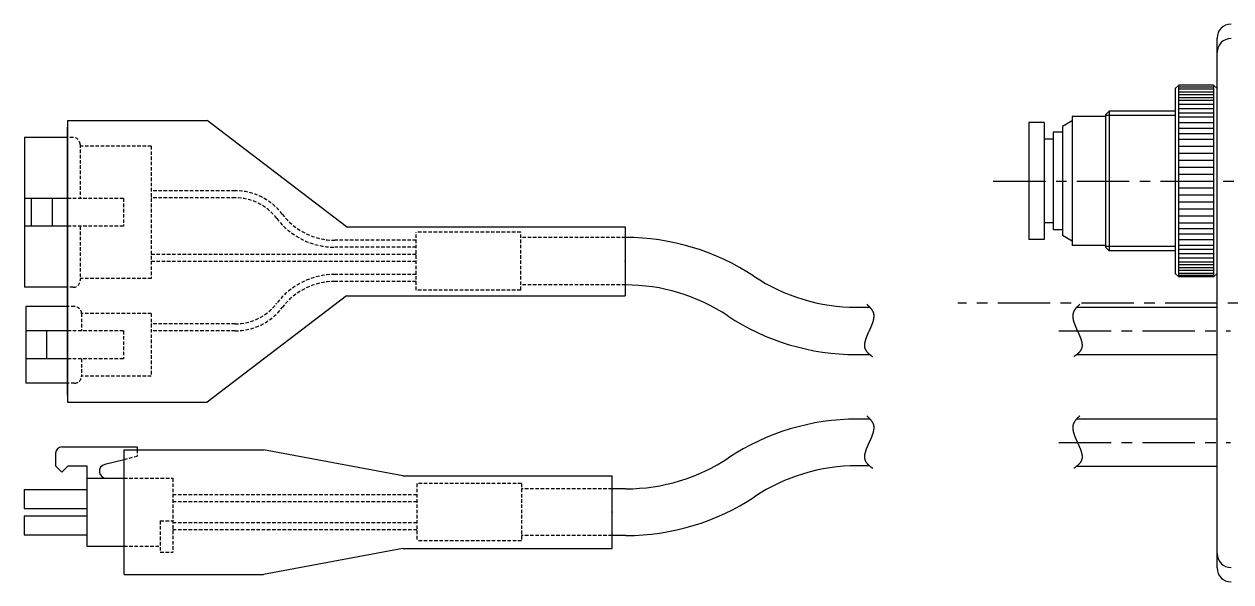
# Model space of a CAD drawing. Extents: x -644 to 199, y 146 to 558.
# Drawn here: x -643.9 to -470.8, y 468.7 to 548.7 of the extents above; entities that cross this region are included whole.
import ezdxf

# ---------------------------------------------------------------- set-up
doc = ezdxf.new("R2010")
doc.units = 0
for name, pattern in [('CENTER', [12, 7.5, -1.5, 1.5, -1.5]), ('CONTINOUS', [0]), ('DASHED', [0.75, 0.5, -0.25])]:
    doc.linetypes.add(name, pattern=pattern)
doc.layers.get('0').update_dxf_attribs({"linetype": 'CONTINUOUS'})
doc.layers.add('CENTER', color=1, linetype='CENTER')

msp = doc.modelspace()

# ---------------------------------------------------------------- linework, layer by layer
at = {"color": 7, "linetype": 'CONTINOUS'}
for p, q in [((-472.77, 470.73), (-472.77, 546.73)), ((-478.77, 539.48), (-478.27, 539.98)), ((-478.77, 539.48), (-478.77, 512.98)), ((-473.27, 539.98), (-478.27, 539.98)), ((-478.27, 512.48), (-478.27, 539.98)), ((-478.27, 539.73), (-473.27, 539.73)), ((-478.27, 539.43), (-473.27, 539.43)), ((-478.27, 539.03), (-473.27, 539.03)), ((-478.27, 538.63), (-473.27, 538.63)), ((-472.77, 539.48), (-473.27, 539.98)), ((-473.27, 539.98), (-473.27, 512.48)), ((-472.77, 512.98), (-472.77, 539.48)), ((-478.27, 538.23), (-473.27, 538.23)), ((-478.27, 537.83), (-473.27, 537.83)), ((-478.27, 537.23), (-473.27, 537.23)), ((-478.27, 536.63), (-473.27, 536.63)), ((-493.57, 535.48), (-493.57, 516.98)), ((-488.77, 535.48), (-493.57, 535.48)), ((-488.27, 536.23), (-488.77, 535.73)), ((-488.77, 535.73), (-488.77, 516.73)), ((-478.77, 535.63), (-488.77, 535.63)), ((-488.27, 536.23), (-488.27, 516.23)), ((-478.77, 536.23), (-488.27, 536.23)), ((-478.27, 536.03), (-473.27, 536.03)), ((-478.27, 535.43), (-473.27, 535.43)), ((-497.57, 534.63), (-499.77, 534.63)), ((-499.77, 534.63), (-499.77, 517.83)), ((-497.57, 534.63), (-497.57, 517.83)), ((-494.97, 533.23), (-496.28, 533.23)), ((-496.27, 533.23), (-496.27, 519.23)), ((-493.57, 534.87), (-494.97, 534.07)), ((-494.97, 534.06), (-494.97, 518.4)), ((-478.27, 534.63), (-473.27, 534.63)), ((-478.27, 533.83), (-473.27, 533.83)), ((-637.67, 532.48), (-643.87, 532.48)), ((-643.87, 532.48), (-643.87, 510.98)), ((-496.34, 532.23), (-497.57, 532.23)), ((-478.27, 533.03), (-473.27, 533.03)), ((-478.27, 532.23), (-473.27, 532.23)), ((-478.27, 531.23), (-473.27, 531.23)), ((-478.27, 530.23), (-473.27, 530.23)), ((-478.27, 529.23), (-473.27, 529.23)), ((-478.27, 528.23), (-473.27, 528.23)), ((-478.27, 527.23), (-473.27, 527.23)), ((-478.27, 526.23), (-473.27, 526.23)), ((-478.27, 525.23), (-473.27, 525.23)), ((-637.67, 523.73), (-643.87, 523.73)), ((-642.87, 523.73), (-642.87, 519.73)), ((-639.87, 523.73), (-639.87, 519.73)), ((-478.27, 524.23), (-473.27, 524.23)), ((-478.27, 523.23), (-473.27, 523.23)), ((-478.27, 522.23), (-473.27, 522.23)), ((-478.27, 521.23), (-473.27, 521.23)), ((-637.67, 519.73), (-643.87, 519.73)), ((-496.34, 520.23), (-497.57, 520.23)), ((-478.27, 520.23), (-473.27, 520.23)), ((-478.27, 519.43), (-473.27, 519.43)), ((-497.57, 517.83), (-499.77, 517.83)), ((-494.97, 519.23), (-496.28, 519.23)), ((-493.57, 517.59), (-494.97, 518.4)), ((-478.27, 518.63), (-473.27, 518.63)), ((-478.27, 517.83), (-473.27, 517.83)), ((-488.77, 516.98), (-493.57, 516.98)), ((-478.77, 516.83), (-488.77, 516.83)), ((-488.27, 516.23), (-488.77, 516.73)), ((-478.77, 516.23), (-488.27, 516.23)), ((-478.27, 517.03), (-473.27, 517.03)), ((-478.27, 516.43), (-473.27, 516.43)), ((-478.27, 515.83), (-473.27, 515.83)), ((-478.27, 515.23), (-473.27, 515.23)), ((-478.27, 514.63), (-473.27, 514.63)), ((-478.27, 514.23), (-473.27, 514.23)), ((-478.77, 512.98), (-478.27, 512.48)), ((-478.27, 513.83), (-473.27, 513.83)), ((-478.27, 513.43), (-473.27, 513.43)), ((-478.27, 513.03), (-473.27, 513.03)), ((-478.27, 512.73), (-473.27, 512.73)), ((-473.27, 512.48), (-478.27, 512.48)), ((-473.27, 512.48), (-472.77, 512.98)), ((-637.67, 510.98), (-643.87, 510.98)), ((-643.67, 508.23), (-643.67, 497.23)), ((-637.67, 508.23), (-643.67, 508.23)), ((-524.51, 508.13), (-522.6, 508.13)), ((-492.9, 508.13), (-472.77, 508.13)), ((-637.67, 504.73), (-643.67, 504.73)), ((-640.67, 504.73), (-640.67, 500.73)), ((-637.67, 500.73), (-643.67, 500.73)), ((-524.63, 501.33), (-522.58, 501.33)), ((-492.92, 501.33), (-472.77, 501.33)), ((-637.67, 497.23), (-643.67, 497.23)), ((-522.56, 492.08), (-524.41, 492.08)), ((-492.9, 492.13), (-472.77, 492.13)), ((-639.4, 487.19), (-639.4, 485.39)), ((-638.5, 488.09), (-627.7, 488.09)), ((-627.7, 488.09), (-627.7, 487.68)), ((-638.5, 484.49), (-639.4, 485.39)), ((-638.5, 484.49), (-637.6, 485.39)), ((-637.6, 485.39), (-634.9, 485.39)), ((-634.9, 485.39), (-634.9, 473.87)), ((-632.34, 485.59), (-629.57, 486.3)), ((-522.64, 485.38), (-524.41, 485.38)), ((-492.92, 485.33), (-472.77, 485.33)), ((-634.9, 483.59), (-629.57, 483.59)), ((-643.9, 481.97), (-643.9, 479.27)), ((-643.9, 481.97), (-634.9, 481.97)), ((-557.57, 482.08), (-559.57, 482.08)), ((-643.9, 479.27), (-634.9, 479.27)), ((-643.9, 478.19), (-634.9, 478.19)), ((-643.9, 478.19), (-643.9, 475.49)), ((-643.9, 475.49), (-634.9, 475.49)), ((-557.57, 475.38), (-559.57, 475.38)), ((-634.9, 473.87), (-629.57, 473.87))]:
    msp.add_line(p, q, dxfattribs=at)
at = {"color": 0, "linetype": 'CONTINUOUS'}
for p, q in [((-637.67, 534.93), (-617.67, 534.93)), ((-637.67, 534.93), (-637.67, 494.53)), ((-597.67, 519.68), (-617.67, 534.93)), ((-637.67, 495.53), (-637.67, 533.93)), ((-597.67, 519.68), (-557.67, 519.68)), ((-557.67, 519.68), (-557.67, 509.78)), ((-597.67, 509.78), (-617.67, 494.53)), ((-597.67, 509.78), (-557.67, 509.78)), ((-637.67, 494.53), (-617.67, 494.53)), ((-629.57, 487.68), (-609.57, 487.68)), ((-629.57, 469.78), (-629.57, 487.68)), ((-589.57, 483.93), (-609.57, 487.68)), ((-589.57, 483.93), (-559.57, 483.93)), ((-559.57, 473.53), (-559.57, 483.93)), ((-589.57, 473.53), (-609.57, 469.78)), ((-589.57, 473.53), (-559.57, 473.53)), ((-629.57, 469.78), (-609.57, 469.78))]:
    msp.add_line(p, q, dxfattribs=at)
at = {"color": 3, "linetype": 'DASHED'}
for p, q in [((-636.87, 532.48), (-637.67, 532.48)), ((-635.87, 531.48), (-635.87, 523.73)), ((-625.67, 531.23), (-635.87, 531.23)), ((-625.67, 531.23), (-625.67, 512.23)), ((-613.64, 524.83), (-625.67, 524.83)), ((-629.67, 523.73), (-637.67, 523.73)), ((-629.67, 523.73), (-629.67, 519.73)), ((-613.64, 523.83), (-625.67, 523.83)), ((-629.67, 519.73), (-637.67, 519.73)), ((-635.87, 519.73), (-635.87, 511.98)), ((-587.67, 517.73), (-599.32, 517.73)), ((-572.67, 518.88), (-587.67, 518.88)), ((-587.67, 510.58), (-587.67, 518.88)), ((-572.67, 510.58), (-572.67, 518.88)), ((-557.67, 518.13), (-572.67, 518.13)), ((-587.67, 516.73), (-599.32, 516.73)), ((-625.67, 515.73), (-587.67, 515.73)), ((-625.67, 514.73), (-587.67, 514.73)), ((-587.67, 512.83), (-599.32, 512.83)), ((-636.87, 510.98), (-637.67, 510.98)), ((-625.67, 512.23), (-635.87, 512.23)), ((-587.67, 511.83), (-599.32, 511.83)), ((-557.67, 511.33), (-572.67, 511.33)), ((-572.67, 510.58), (-587.67, 510.58)), ((-636.67, 508.23), (-637.67, 508.23)), ((-635.67, 507.23), (-635.67, 504.73)), ((-625.67, 507.23), (-635.67, 507.23)), ((-625.67, 507.23), (-625.67, 498.23)), ((-613.64, 505.73), (-625.67, 505.73)), ((-629.67, 504.73), (-637.67, 504.73)), ((-629.67, 504.73), (-629.67, 500.73)), ((-613.64, 504.73), (-625.67, 504.73)), ((-629.67, 500.73), (-637.67, 500.73)), ((-635.67, 500.73), (-635.67, 498.23)), ((-636.67, 497.23), (-637.67, 497.23)), ((-625.67, 498.23), (-635.67, 498.23)), ((-629.57, 486.3), (-627.7, 486.78)), ((-627.7, 487.68), (-627.7, 486.78)), ((-629.57, 483.59), (-622.57, 483.59)), ((-622.57, 483.59), (-622.57, 472.97)), ((-587.57, 481.23), (-622.57, 481.23)), ((-587.57, 482.83), (-587.57, 474.63)), ((-572.57, 482.83), (-587.57, 482.83)), ((-572.57, 482.83), (-572.57, 474.63)), ((-559.57, 482.08), (-572.57, 482.08)), ((-587.57, 480.23), (-622.57, 480.23)), ((-624.37, 477.47), (-622.57, 477.47)), ((-624.37, 477.47), (-624.37, 472.97)), ((-622.57, 477.23), (-587.57, 477.23)), ((-622.57, 476.23), (-587.57, 476.23)), ((-572.57, 474.63), (-587.57, 474.63)), ((-559.57, 475.38), (-572.57, 475.38)), ((-629.57, 473.87), (-624.37, 473.87)), ((-624.37, 472.97), (-622.57, 472.97))]:
    msp.add_line(p, q, dxfattribs=at)
at = {"color": 7}
for points in [[(-523.02, 508.55, 0), (-522.99, 508.52, 0), (-522.96, 508.49, 0), (-522.93, 508.46, 0), (-522.9, 508.43, 0), (-522.86, 508.39, 0), (-522.83, 508.36, 0), (-522.8, 508.33, 0), (-522.77, 508.3, 0), (-522.73, 508.27, 0), (-522.7, 508.24, 0), (-522.67, 508.2, 0), (-522.64, 508.17, 0), (-522.61, 508.14, 0), (-522.58, 508.11, 0), (-522.55, 508.07, 0), (-522.52, 508.04, 0), (-522.49, 508, 0), (-522.46, 507.97, 0), (-522.43, 507.93, 0), (-522.4, 507.9, 0), (-522.38, 507.87, 0), (-522.35, 507.83, 0), (-522.33, 507.79, 0), (-522.3, 507.76, 0), (-522.28, 507.72, 0), (-522.25, 507.69, 0), (-522.23, 507.65, 0), (-522.21, 507.61, 0), (-522.19, 507.57, 0), (-522.17, 507.54, 0), (-522.16, 507.5, 0), (-522.14, 507.46, 0), (-522.12, 507.42, 0), (-522.11, 507.38, 0), (-522.1, 507.35, 0), (-522.08, 507.31, 0), (-522.07, 507.27, 0), (-522.06, 507.23, 0), (-522.05, 507.19, 0), (-522.05, 507.15, 0), (-522.04, 507.11, 0), (-522.03, 507.07, 0), (-522.03, 507.02, 0), (-522.03, 506.98, 0), (-522.02, 506.94, 0), (-522.02, 506.9, 0), (-522.02, 506.86, 0), (-522.02, 506.82, 0), (-522.02, 506.78, 0), (-522.02, 506.73, 0), (-522.03, 506.69, 0), (-522.03, 506.65, 0), (-522.04, 506.61, 0), (-522.04, 506.56, 0), (-522.05, 506.52, 0), (-522.05, 506.48, 0), (-522.06, 506.43, 0), (-522.07, 506.39, 0), (-522.08, 506.35, 0), (-522.09, 506.3, 0), (-522.1, 506.26, 0), (-522.11, 506.21, 0), (-522.12, 506.17, 0), (-522.13, 506.12, 0), (-522.15, 506.08, 0), (-522.16, 506.04, 0), (-522.17, 505.99, 0), (-522.19, 505.95, 0), (-522.2, 505.9, 0), (-522.22, 505.86, 0), (-522.23, 505.81, 0), (-522.25, 505.77, 0), (-522.27, 505.72, 0), (-522.28, 505.68, 0), (-522.3, 505.63, 0), (-522.32, 505.58, 0), (-522.34, 505.54, 0), (-522.36, 505.49, 0), (-522.37, 505.45, 0), (-522.39, 505.4, 0), (-522.41, 505.36, 0), (-522.43, 505.31, 0), (-522.45, 505.26, 0), (-522.47, 505.22, 0), (-522.49, 505.17, 0), (-522.51, 505.12, 0), (-522.53, 505.08, 0), (-522.55, 505.03, 0), (-522.58, 504.99, 0), (-522.6, 504.94, 0), (-522.62, 504.89, 0), (-522.64, 504.85, 0), (-522.66, 504.8, 0), (-522.68, 504.76, 0), (-522.7, 504.71, 0), (-522.72, 504.66, 0), (-522.75, 504.62, 0), (-522.77, 504.57, 0), (-522.79, 504.53, 0), (-522.81, 504.48, 0), (-522.83, 504.43, 0), (-522.85, 504.39, 0), (-522.87, 504.34, 0), (-522.89, 504.3, 0), (-522.91, 504.25, 0), (-522.93, 504.2, 0), (-522.95, 504.16, 0), (-522.97, 504.11, 0), (-522.99, 504.07, 0), (-523.01, 504.02, 0), (-523.03, 503.98, 0), (-523.05, 503.93, 0), (-523.06, 503.89, 0), (-523.08, 503.84, 0), (-523.1, 503.8, 0), (-523.12, 503.75, 0), (-523.13, 503.71, 0), (-523.15, 503.67, 0), (-523.16, 503.62, 0), (-523.18, 503.58, 0), (-523.19, 503.53, 0), (-523.21, 503.49, 0), (-523.22, 503.44, 0), (-523.23, 503.4, 0), (-523.25, 503.36, 0), (-523.26, 503.31, 0), (-523.27, 503.27, 0), (-523.28, 503.23, 0), (-523.29, 503.19, 0), (-523.3, 503.14, 0), (-523.31, 503.1, 0), (-523.32, 503.06, 0), (-523.32, 503.02, 0), (-523.33, 502.97, 0), (-523.34, 502.93, 0), (-523.34, 502.89, 0), (-523.35, 502.85, 0), (-523.35, 502.81, 0), (-523.35, 502.77, 0), (-523.35, 502.73, 0), (-523.35, 502.69, 0), (-523.35, 502.65, 0), (-523.35, 502.61, 0), (-523.35, 502.57, 0), (-523.35, 502.53, 0), (-523.34, 502.49, 0), (-523.34, 502.45, 0), (-523.33, 502.41, 0), (-523.32, 502.37, 0), (-523.32, 502.33, 0), (-523.31, 502.3, 0), (-523.3, 502.26, 0), (-523.29, 502.22, 0), (-523.27, 502.18, 0), (-523.26, 502.15, 0), (-523.24, 502.11, 0), (-523.23, 502.07, 0), (-523.21, 502.04, 0), (-523.19, 502, 0), (-523.17, 501.97, 0), (-523.15, 501.93, 0), (-523.13, 501.9, 0), (-523.11, 501.87, 0), (-523.08, 501.83, 0), (-523.06, 501.8, 0), (-523.03, 501.76, 0), (-523, 501.73, 0), (-522.98, 501.7, 0), (-522.95, 501.67, 0), (-522.92, 501.63, 0), (-522.89, 501.6, 0), (-522.85, 501.57, 0), (-522.82, 501.54, 0), (-522.79, 501.51, 0), (-522.76, 501.48, 0), (-522.72, 501.45, 0), (-522.69, 501.42, 0), (-522.65, 501.39, 0), (-522.62, 501.36, 0), (-522.58, 501.33, 0), (-522.55, 501.3, 0), (-522.51, 501.28, 0), (-522.48, 501.25, 0), (-522.44, 501.22, 0), (-522.4, 501.19, 0), (-522.37, 501.17, 0), (-522.33, 501.14, 0), (-522.29, 501.11, 0), (-522.26, 501.09, 0), (-522.22, 501.06, 0), (-522.18, 501.04, 0)], [(-492.47, 508.55, 0), (-492.5, 508.52, 0), (-492.54, 508.49, 0), (-492.57, 508.46, 0), (-492.6, 508.43, 0), (-492.63, 508.39, 0), (-492.67, 508.36, 0), (-492.7, 508.33, 0), (-492.73, 508.3, 0), (-492.76, 508.27, 0), (-492.8, 508.24, 0), (-492.83, 508.2, 0), (-492.86, 508.17, 0), (-492.89, 508.14, 0), (-492.92, 508.11, 0), (-492.95, 508.07, 0), (-492.98, 508.04, 0), (-493.01, 508, 0), (-493.04, 507.97, 0), (-493.07, 507.93, 0), (-493.09, 507.9, 0), (-493.12, 507.87, 0), (-493.15, 507.83, 0), (-493.17, 507.79, 0), (-493.2, 507.76, 0), (-493.22, 507.72, 0), (-493.24, 507.69, 0), (-493.26, 507.65, 0), (-493.29, 507.61, 0), (-493.31, 507.57, 0), (-493.32, 507.54, 0), (-493.34, 507.5, 0), (-493.36, 507.46, 0), (-493.37, 507.42, 0), (-493.39, 507.38, 0), (-493.4, 507.35, 0), (-493.41, 507.31, 0), (-493.42, 507.27, 0), (-493.43, 507.23, 0), (-493.44, 507.19, 0), (-493.45, 507.15, 0), (-493.46, 507.11, 0), (-493.46, 507.07, 0), (-493.47, 507.02, 0), (-493.47, 506.98, 0), (-493.47, 506.94, 0), (-493.48, 506.9, 0), (-493.48, 506.86, 0), (-493.48, 506.82, 0), (-493.48, 506.78, 0), (-493.47, 506.73, 0), (-493.47, 506.69, 0), (-493.47, 506.65, 0), (-493.46, 506.61, 0), (-493.46, 506.56, 0), (-493.45, 506.52, 0), (-493.44, 506.48, 0), (-493.44, 506.43, 0), (-493.43, 506.39, 0), (-493.42, 506.35, 0), (-493.41, 506.3, 0), (-493.4, 506.26, 0), (-493.39, 506.21, 0), (-493.38, 506.17, 0), (-493.37, 506.12, 0), (-493.35, 506.08, 0), (-493.34, 506.04, 0), (-493.32, 505.99, 0), (-493.31, 505.95, 0), (-493.3, 505.9, 0), (-493.28, 505.86, 0), (-493.26, 505.81, 0), (-493.25, 505.77, 0), (-493.23, 505.72, 0), (-493.21, 505.68, 0), (-493.2, 505.63, 0), (-493.18, 505.58, 0), (-493.16, 505.54, 0), (-493.14, 505.49, 0), (-493.12, 505.45, 0), (-493.1, 505.4, 0), (-493.08, 505.36, 0), (-493.06, 505.31, 0), (-493.04, 505.26, 0), (-493.02, 505.22, 0), (-493, 505.17, 0), (-492.98, 505.12, 0), (-492.96, 505.08, 0), (-492.94, 505.03, 0), (-492.92, 504.99, 0), (-492.9, 504.94, 0), (-492.88, 504.89, 0), (-492.86, 504.85, 0), (-492.84, 504.8, 0), (-492.82, 504.76, 0), (-492.8, 504.71, 0), (-492.77, 504.66, 0), (-492.75, 504.62, 0), (-492.73, 504.57, 0), (-492.71, 504.53, 0), (-492.69, 504.48, 0), (-492.67, 504.43, 0), (-492.65, 504.39, 0), (-492.63, 504.34, 0), (-492.61, 504.3, 0), (-492.59, 504.25, 0), (-492.57, 504.2, 0), (-492.55, 504.16, 0), (-492.53, 504.11, 0), (-492.51, 504.07, 0), (-492.49, 504.02, 0), (-492.47, 503.98, 0), (-492.45, 503.93, 0), (-492.43, 503.89, 0), (-492.42, 503.84, 0), (-492.4, 503.8, 0), (-492.38, 503.75, 0), (-492.36, 503.71, 0), (-492.35, 503.67, 0), (-492.33, 503.62, 0), (-492.32, 503.58, 0), (-492.3, 503.53, 0), (-492.29, 503.49, 0), (-492.28, 503.44, 0), (-492.26, 503.4, 0), (-492.25, 503.36, 0), (-492.24, 503.31, 0), (-492.23, 503.27, 0), (-492.22, 503.23, 0), (-492.21, 503.19, 0), (-492.2, 503.14, 0), (-492.19, 503.1, 0), (-492.18, 503.06, 0), (-492.17, 503.02, 0), (-492.17, 502.97, 0), (-492.16, 502.93, 0), (-492.16, 502.89, 0), (-492.15, 502.85, 0), (-492.15, 502.81, 0), (-492.15, 502.77, 0), (-492.14, 502.73, 0), (-492.14, 502.69, 0), (-492.14, 502.65, 0), (-492.15, 502.61, 0), (-492.15, 502.57, 0), (-492.15, 502.53, 0), (-492.15, 502.49, 0), (-492.16, 502.45, 0), (-492.17, 502.41, 0), (-492.17, 502.37, 0), (-492.18, 502.33, 0), (-492.19, 502.3, 0), (-492.2, 502.26, 0), (-492.21, 502.22, 0), (-492.22, 502.18, 0), (-492.24, 502.15, 0), (-492.25, 502.11, 0), (-492.27, 502.07, 0), (-492.29, 502.04, 0), (-492.3, 502, 0), (-492.32, 501.97, 0), (-492.35, 501.93, 0), (-492.37, 501.9, 0), (-492.39, 501.87, 0), (-492.42, 501.83, 0), (-492.44, 501.8, 0), (-492.47, 501.76, 0), (-492.49, 501.73, 0), (-492.52, 501.7, 0), (-492.55, 501.67, 0), (-492.58, 501.63, 0), (-492.61, 501.6, 0), (-492.64, 501.57, 0), (-492.68, 501.54, 0), (-492.71, 501.51, 0), (-492.74, 501.48, 0), (-492.77, 501.45, 0), (-492.81, 501.42, 0), (-492.84, 501.39, 0), (-492.88, 501.36, 0), (-492.91, 501.33, 0), (-492.95, 501.3, 0), (-492.99, 501.28, 0), (-493.02, 501.25, 0), (-493.06, 501.22, 0), (-493.1, 501.19, 0), (-493.13, 501.17, 0), (-493.17, 501.14, 0), (-493.2, 501.11, 0), (-493.24, 501.09, 0), (-493.28, 501.06, 0), (-493.31, 501.04, 0)], [(-523.02, 492.55, 0), (-522.99, 492.52, 0), (-522.96, 492.49, 0), (-522.93, 492.46, 0), (-522.9, 492.43, 0), (-522.86, 492.39, 0), (-522.83, 492.36, 0), (-522.8, 492.33, 0), (-522.77, 492.3, 0), (-522.73, 492.27, 0), (-522.7, 492.24, 0), (-522.67, 492.2, 0), (-522.64, 492.17, 0), (-522.61, 492.14, 0), (-522.58, 492.11, 0), (-522.55, 492.07, 0), (-522.52, 492.04, 0), (-522.49, 492, 0), (-522.46, 491.97, 0), (-522.43, 491.94, 0), (-522.4, 491.9, 0), (-522.38, 491.87, 0), (-522.35, 491.83, 0), (-522.33, 491.79, 0), (-522.3, 491.76, 0), (-522.28, 491.72, 0), (-522.25, 491.69, 0), (-522.23, 491.65, 0), (-522.21, 491.61, 0), (-522.19, 491.57, 0), (-522.17, 491.54, 0), (-522.16, 491.5, 0), (-522.14, 491.46, 0), (-522.12, 491.42, 0), (-522.11, 491.38, 0), (-522.1, 491.35, 0), (-522.08, 491.31, 0), (-522.07, 491.27, 0), (-522.06, 491.23, 0), (-522.05, 491.19, 0), (-522.05, 491.15, 0), (-522.04, 491.11, 0), (-522.03, 491.07, 0), (-522.03, 491.02, 0), (-522.03, 490.98, 0), (-522.02, 490.94, 0), (-522.02, 490.9, 0), (-522.02, 490.86, 0), (-522.02, 490.82, 0), (-522.02, 490.78, 0), (-522.02, 490.73, 0), (-522.03, 490.69, 0), (-522.03, 490.65, 0), (-522.04, 490.61, 0), (-522.04, 490.56, 0), (-522.05, 490.52, 0), (-522.05, 490.48, 0), (-522.06, 490.43, 0), (-522.07, 490.39, 0), (-522.08, 490.35, 0), (-522.09, 490.3, 0), (-522.1, 490.26, 0), (-522.11, 490.21, 0), (-522.12, 490.17, 0), (-522.13, 490.12, 0), (-522.15, 490.08, 0), (-522.16, 490.04, 0), (-522.17, 489.99, 0), (-522.19, 489.95, 0), (-522.2, 489.9, 0), (-522.22, 489.86, 0), (-522.23, 489.81, 0), (-522.25, 489.77, 0), (-522.27, 489.72, 0), (-522.28, 489.67, 0), (-522.3, 489.63, 0), (-522.32, 489.58, 0), (-522.34, 489.54, 0), (-522.36, 489.49, 0), (-522.37, 489.45, 0), (-522.39, 489.4, 0), (-522.41, 489.36, 0), (-522.43, 489.31, 0), (-522.45, 489.26, 0), (-522.47, 489.22, 0), (-522.49, 489.17, 0), (-522.51, 489.12, 0), (-522.53, 489.08, 0), (-522.55, 489.03, 0), (-522.58, 488.99, 0), (-522.6, 488.94, 0), (-522.62, 488.89, 0), (-522.64, 488.85, 0), (-522.66, 488.8, 0), (-522.68, 488.76, 0), (-522.7, 488.71, 0), (-522.72, 488.66, 0), (-522.75, 488.62, 0), (-522.77, 488.57, 0), (-522.79, 488.53, 0), (-522.81, 488.48, 0), (-522.83, 488.43, 0), (-522.85, 488.39, 0), (-522.87, 488.34, 0), (-522.89, 488.3, 0), (-522.91, 488.25, 0), (-522.93, 488.2, 0), (-522.95, 488.16, 0), (-522.97, 488.11, 0), (-522.99, 488.07, 0), (-523.01, 488.02, 0), (-523.03, 487.98, 0), (-523.05, 487.93, 0), (-523.06, 487.89, 0), (-523.08, 487.84, 0), (-523.1, 487.8, 0), (-523.12, 487.75, 0), (-523.13, 487.71, 0), (-523.15, 487.67, 0), (-523.16, 487.62, 0), (-523.18, 487.58, 0), (-523.19, 487.53, 0), (-523.21, 487.49, 0), (-523.22, 487.44, 0), (-523.23, 487.4, 0), (-523.25, 487.36, 0), (-523.26, 487.31, 0), (-523.27, 487.27, 0), (-523.28, 487.23, 0), (-523.29, 487.19, 0), (-523.3, 487.14, 0), (-523.31, 487.1, 0), (-523.32, 487.06, 0), (-523.32, 487.02, 0), (-523.33, 486.97, 0), (-523.34, 486.93, 0), (-523.34, 486.89, 0), (-523.35, 486.85, 0), (-523.35, 486.81, 0), (-523.35, 486.77, 0), (-523.35, 486.73, 0), (-523.35, 486.69, 0), (-523.35, 486.65, 0), (-523.35, 486.61, 0), (-523.35, 486.57, 0), (-523.35, 486.53, 0), (-523.34, 486.49, 0), (-523.34, 486.45, 0), (-523.33, 486.41, 0), (-523.32, 486.37, 0), (-523.32, 486.33, 0), (-523.31, 486.3, 0), (-523.3, 486.26, 0), (-523.29, 486.22, 0), (-523.27, 486.18, 0), (-523.26, 486.15, 0), (-523.24, 486.11, 0), (-523.23, 486.07, 0), (-523.21, 486.04, 0), (-523.19, 486, 0), (-523.17, 485.97, 0), (-523.15, 485.93, 0), (-523.13, 485.9, 0), (-523.11, 485.86, 0), (-523.08, 485.83, 0), (-523.06, 485.8, 0), (-523.03, 485.76, 0), (-523, 485.73, 0), (-522.98, 485.7, 0), (-522.95, 485.67, 0), (-522.92, 485.63, 0), (-522.89, 485.6, 0), (-522.85, 485.57, 0), (-522.82, 485.54, 0), (-522.79, 485.51, 0), (-522.76, 485.48, 0), (-522.72, 485.45, 0), (-522.69, 485.42, 0), (-522.65, 485.39, 0), (-522.62, 485.36, 0), (-522.58, 485.33, 0), (-522.55, 485.3, 0), (-522.51, 485.28, 0), (-522.48, 485.25, 0), (-522.44, 485.22, 0), (-522.4, 485.19, 0), (-522.37, 485.17, 0), (-522.33, 485.14, 0), (-522.29, 485.11, 0), (-522.26, 485.09, 0), (-522.22, 485.06, 0), (-522.18, 485.04, 0)], [(-492.47, 492.55, 0), (-492.5, 492.52, 0), (-492.54, 492.49, 0), (-492.57, 492.46, 0), (-492.6, 492.43, 0), (-492.63, 492.39, 0), (-492.67, 492.36, 0), (-492.7, 492.33, 0), (-492.73, 492.3, 0), (-492.76, 492.27, 0), (-492.8, 492.24, 0), (-492.83, 492.2, 0), (-492.86, 492.17, 0), (-492.89, 492.14, 0), (-492.92, 492.11, 0), (-492.95, 492.07, 0), (-492.98, 492.04, 0), (-493.01, 492, 0), (-493.04, 491.97, 0), (-493.07, 491.94, 0), (-493.09, 491.9, 0), (-493.12, 491.87, 0), (-493.15, 491.83, 0), (-493.17, 491.79, 0), (-493.2, 491.76, 0), (-493.22, 491.72, 0), (-493.24, 491.69, 0), (-493.26, 491.65, 0), (-493.29, 491.61, 0), (-493.31, 491.57, 0), (-493.32, 491.54, 0), (-493.34, 491.5, 0), (-493.36, 491.46, 0), (-493.37, 491.42, 0), (-493.39, 491.38, 0), (-493.4, 491.35, 0), (-493.41, 491.31, 0), (-493.42, 491.27, 0), (-493.43, 491.23, 0), (-493.44, 491.19, 0), (-493.45, 491.15, 0), (-493.46, 491.11, 0), (-493.46, 491.07, 0), (-493.47, 491.02, 0), (-493.47, 490.98, 0), (-493.47, 490.94, 0), (-493.48, 490.9, 0), (-493.48, 490.86, 0), (-493.48, 490.82, 0), (-493.48, 490.78, 0), (-493.47, 490.73, 0), (-493.47, 490.69, 0), (-493.47, 490.65, 0), (-493.46, 490.61, 0), (-493.46, 490.56, 0), (-493.45, 490.52, 0), (-493.44, 490.48, 0), (-493.44, 490.43, 0), (-493.43, 490.39, 0), (-493.42, 490.35, 0), (-493.41, 490.3, 0), (-493.4, 490.26, 0), (-493.39, 490.21, 0), (-493.38, 490.17, 0), (-493.37, 490.12, 0), (-493.35, 490.08, 0), (-493.34, 490.04, 0), (-493.32, 489.99, 0), (-493.31, 489.95, 0), (-493.3, 489.9, 0), (-493.28, 489.86, 0), (-493.26, 489.81, 0), (-493.25, 489.77, 0), (-493.23, 489.72, 0), (-493.21, 489.67, 0), (-493.2, 489.63, 0), (-493.18, 489.58, 0), (-493.16, 489.54, 0), (-493.14, 489.49, 0), (-493.12, 489.45, 0), (-493.1, 489.4, 0), (-493.08, 489.36, 0), (-493.06, 489.31, 0), (-493.04, 489.26, 0), (-493.02, 489.22, 0), (-493, 489.17, 0), (-492.98, 489.12, 0), (-492.96, 489.08, 0), (-492.94, 489.03, 0), (-492.92, 488.99, 0), (-492.9, 488.94, 0), (-492.88, 488.89, 0), (-492.86, 488.85, 0), (-492.84, 488.8, 0), (-492.82, 488.76, 0), (-492.8, 488.71, 0), (-492.77, 488.66, 0), (-492.75, 488.62, 0), (-492.73, 488.57, 0), (-492.71, 488.53, 0), (-492.69, 488.48, 0), (-492.67, 488.43, 0), (-492.65, 488.39, 0), (-492.63, 488.34, 0), (-492.61, 488.3, 0), (-492.59, 488.25, 0), (-492.57, 488.2, 0), (-492.55, 488.16, 0), (-492.53, 488.11, 0), (-492.51, 488.07, 0), (-492.49, 488.02, 0), (-492.47, 487.98, 0), (-492.45, 487.93, 0), (-492.43, 487.89, 0), (-492.42, 487.84, 0), (-492.4, 487.8, 0), (-492.38, 487.75, 0), (-492.36, 487.71, 0), (-492.35, 487.67, 0), (-492.33, 487.62, 0), (-492.32, 487.58, 0), (-492.3, 487.53, 0), (-492.29, 487.49, 0), (-492.28, 487.44, 0), (-492.26, 487.4, 0), (-492.25, 487.36, 0), (-492.24, 487.31, 0), (-492.23, 487.27, 0), (-492.22, 487.23, 0), (-492.21, 487.19, 0), (-492.2, 487.14, 0), (-492.19, 487.1, 0), (-492.18, 487.06, 0), (-492.17, 487.02, 0), (-492.17, 486.97, 0), (-492.16, 486.93, 0), (-492.16, 486.89, 0), (-492.15, 486.85, 0), (-492.15, 486.81, 0), (-492.15, 486.77, 0), (-492.14, 486.73, 0), (-492.14, 486.69, 0), (-492.14, 486.65, 0), (-492.15, 486.61, 0), (-492.15, 486.57, 0), (-492.15, 486.53, 0), (-492.15, 486.49, 0), (-492.16, 486.45, 0), (-492.17, 486.41, 0), (-492.17, 486.37, 0), (-492.18, 486.33, 0), (-492.19, 486.3, 0), (-492.2, 486.26, 0), (-492.21, 486.22, 0), (-492.22, 486.18, 0), (-492.24, 486.15, 0), (-492.25, 486.11, 0), (-492.27, 486.07, 0), (-492.29, 486.04, 0), (-492.3, 486, 0), (-492.32, 485.97, 0), (-492.35, 485.93, 0), (-492.37, 485.9, 0), (-492.39, 485.86, 0), (-492.42, 485.83, 0), (-492.44, 485.8, 0), (-492.47, 485.76, 0), (-492.49, 485.73, 0), (-492.52, 485.7, 0), (-492.55, 485.67, 0), (-492.58, 485.63, 0), (-492.61, 485.6, 0), (-492.64, 485.57, 0), (-492.68, 485.54, 0), (-492.71, 485.51, 0), (-492.74, 485.48, 0), (-492.77, 485.45, 0), (-492.81, 485.42, 0), (-492.84, 485.39, 0), (-492.88, 485.36, 0), (-492.91, 485.33, 0), (-492.95, 485.3, 0), (-492.99, 485.28, 0), (-493.02, 485.25, 0), (-493.06, 485.22, 0), (-493.1, 485.19, 0), (-493.13, 485.17, 0), (-493.17, 485.14, 0), (-493.2, 485.11, 0), (-493.24, 485.09, 0), (-493.28, 485.06, 0), (-493.31, 485.04, 0)]]:
    msp.add_polyline3d(points, dxfattribs=at)
at = {"color": 7, "linetype": 'CONTINOUS'}
for centre, radius, start, end in [((-470.77, 546.73), 2, 90, 180), ((-470.77, 544.66), 2, 90, 180), ((-557.67, 484.73), 33.4, 56.4452, 90.0009), ((-524.51, 534.73), 26.6, 236.4452, 270), ((-557.67, 484.73), 26.6, 56.4452, 90.0009), ((-524.51, 534.73), 33.4, 236.4452, 270), ((-524.41, 458.73), 33.35, 90, 123.5569), ((-638.5, 487.19), 0.9, 90, 180), ((-557.57, 508.73), 26.65, 269.9994, 303.5569), ((-632.09, 484.61), 1.01, 104.3814, 270), ((-524.41, 458.73), 26.65, 90, 123.5569), ((-557.57, 508.73), 33.35, 269.9994, 303.5569), ((-470.77, 472.8), 2, 180, 270), ((-470.77, 470.73), 2, 180, 270)]:
    msp.add_arc(centre, radius, start, end, dxfattribs=at)
at = {"color": 3, "linetype": 'DASHED'}
for centre, radius, start, end in [((-636.87, 531.48), 1, 0.0017, 90.0017), ((-613.64, 516.33), 8.5, 37.2706, 90.0017), ((-613.64, 516.33), 7.5, 37.2706, 90.0017), ((-599.32, 527.23), 9.5, 217.2706, 270.0017), ((-599.32, 527.23), 10.5, 217.2706, 270.0017), ((-599.32, 502.33), 10.5, 90.0017, 142.7329), ((-636.87, 511.98), 1, 270.0017, 0.0017), ((-599.32, 502.33), 9.5, 90.0017, 142.7329), ((-636.67, 507.23), 1, 0.0017, 90.0017), ((-613.64, 513.23), 7.5, 270.0017, 322.7329), ((-613.64, 513.23), 8.5, 270.0017, 322.7329), ((-636.67, 498.23), 1, 270.0017, 0.0017)]:
    msp.add_arc(centre, radius, start, end, dxfattribs=at)
at = {"color": 0}
for p in [(-557.67, 514.73), (-559.57, 478.73), (-559.57, 478.73)]:
    msp.add_point(p, dxfattribs=at)
at = {"layer": 'CENTER', "color": 1, "linetype": 'CENTER'}
for p, q in [((-504.88, 526.23), (-469.77, 526.23)), ((199.28, 508.73), (-509.96, 508.73)), ((-495.47, 504.73), (-470.83, 504.73)), ((-495.47, 488.73), (-470.83, 488.73))]:
    msp.add_line(p, q, dxfattribs=at)

doc.saveas('drawing.dxf')
